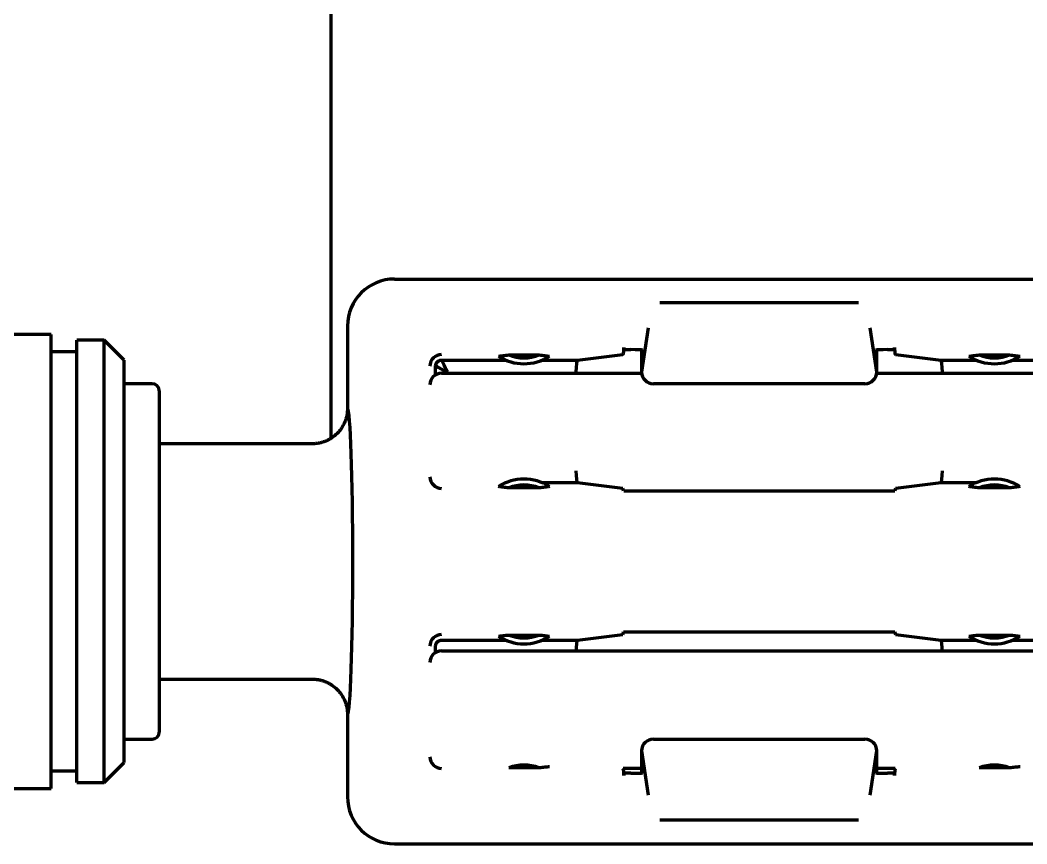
# Model space of a CAD drawing. Header units: inches. Extents: x -2405 to 7588, y 441 to 5654.
# Drawn here: x 7369.86 to 7412.66, y 2345.13 to 2380.13 of the extents above; entities that cross this region are included whole.
import ezdxf

# ---------------------------------------------------------------- set-up
doc = ezdxf.new("R2010")
doc.units = ezdxf.units.IN

msp = doc.modelspace()

# ---------------------------------------------------------------- linework, layer by layer
at = {"linetype": 'Continuous', "lineweight": 70}
for p, q in [((7383.079, 2362.361), (7383.079, 2433.328)), ((7385.778, 2369.128), (7417.33, 2369.128)), ((7397.059, 2368.128), (7397.317, 2368.128)), ((7397.317, 2368.128), (7405.242, 2368.128)), ((7405.242, 2368.128), (7405.5, 2368.128)), ((7383.779, 2367.129), (7383.779, 2363.628)), ((7396.296, 2365.178), (7396.569, 2367.053)), ((7405.989, 2367.053), (7406.263, 2365.178)), ((7371.179, 2366.778), (7360.779, 2366.778)), ((7371.179, 2347.478), (7371.179, 2366.778)), ((7372.279, 2347.728), (7372.279, 2366.528)), ((7373.429, 2366.528), (7372.279, 2366.528)), ((7374.279, 2365.678), (7373.429, 2366.528)), ((7373.429, 2347.728), (7373.429, 2366.528)), ((7395.528, 2366.223), (7395.528, 2366.128)), ((7407.031, 2366.128), (7407.031, 2366.223)), ((7372.279, 2366.028), (7371.179, 2366.028)), ((7390.633, 2365.902), (7391.926, 2365.902)), ((7393.559, 2365.683), (7395.487, 2365.923)), ((7395.528, 2366.128), (7395.526, 2366.128)), ((7395.528, 2366.128), (7395.821, 2366.128)), ((7396.279, 2366.117), (7396.279, 2365.178)), ((7406.279, 2365.178), (7406.279, 2366.117)), ((7406.737, 2366.128), (7407.031, 2366.128)), ((7407.033, 2366.128), (7407.031, 2366.128)), ((7407.072, 2365.923), (7408.999, 2365.683)), ((7410.633, 2365.902), (7411.926, 2365.902)), ((7374.279, 2348.578), (7374.279, 2365.678)), ((7387.524, 2365.058), (7387.524, 2365.428)), ((7387.779, 2365.683), (7390.506, 2365.683)), ((7392.052, 2365.683), (7393.559, 2365.683)), ((7408.999, 2365.683), (7410.506, 2365.683)), ((7387.779, 2365.128), (7396.282, 2365.128)), ((7393.49, 2365.128), (7393.49, 2365.183)), ((7406.276, 2365.128), (7414.779, 2365.128)), ((7409.068, 2365.183), (7409.068, 2365.128)), ((7375.479, 2364.678), (7374.279, 2364.678)), ((7396.794, 2364.678), (7396.781, 2364.678)), ((7397.074, 2364.678), (7396.794, 2364.678)), ((7405.484, 2364.678), (7397.074, 2364.678)), ((7405.764, 2364.678), (7405.484, 2364.678)), ((7405.777, 2364.678), (7405.764, 2364.678)), ((7375.779, 2364.378), (7375.779, 2349.878)), ((7382.278, 2362.128), (7375.779, 2362.128)), ((7391.926, 2360.254), (7390.633, 2360.254)), ((7393.559, 2360.472), (7392.052, 2360.472)), ((7395.487, 2360.233), (7393.559, 2360.472)), ((7408.999, 2360.472), (7407.072, 2360.233)), ((7410.506, 2360.472), (7408.999, 2360.472)), ((7411.926, 2360.254), (7410.633, 2360.254)), ((7395.52, 2360.125), (7407.041, 2360.125)), ((7387.779, 2353.783), (7390.506, 2353.783)), ((7390.633, 2354.002), (7391.926, 2354.002)), ((7392.052, 2353.783), (7393.559, 2353.783)), ((7393.559, 2353.783), (7395.487, 2354.023)), ((7407.04, 2354.13), (7395.519, 2354.13)), ((7407.072, 2354.023), (7408.999, 2353.783)), ((7408.999, 2353.783), (7410.506, 2353.783)), ((7410.633, 2354.002), (7411.926, 2354.002)), ((7387.524, 2353.258), (7387.524, 2353.528)), ((7387.779, 2353.328), (7414.779, 2353.328)), ((7375.779, 2352.128), (7382.278, 2352.128)), ((7383.779, 2350.628), (7383.779, 2347.127)), ((7374.279, 2349.578), (7375.479, 2349.578)), ((7396.781, 2349.578), (7396.794, 2349.578)), ((7396.794, 2349.578), (7397.074, 2349.578)), ((7397.074, 2349.578), (7405.484, 2349.578)), ((7405.484, 2349.578), (7405.764, 2349.578)), ((7405.764, 2349.578), (7405.777, 2349.578)), ((7396.279, 2349.078), (7396.279, 2348.138)), ((7396.569, 2347.203), (7396.296, 2349.078)), ((7406.263, 2349.078), (7405.989, 2347.203)), ((7406.279, 2348.138), (7406.279, 2349.078)), ((7371.179, 2348.228), (7372.279, 2348.228)), ((7373.429, 2347.728), (7374.279, 2348.578)), ((7391.926, 2348.354), (7390.633, 2348.354)), ((7396.28, 2348.328), (7395.494, 2348.328)), ((7407.065, 2348.328), (7406.279, 2348.328)), ((7411.926, 2348.354), (7410.633, 2348.354)), ((7395.526, 2348.128), (7395.528, 2348.128)), ((7395.528, 2348.128), (7395.528, 2348.033)), ((7395.821, 2348.128), (7395.528, 2348.128)), ((7407.031, 2348.128), (7406.737, 2348.128)), ((7407.031, 2348.033), (7407.031, 2348.128)), ((7407.031, 2348.128), (7407.033, 2348.128)), ((7360.779, 2347.478), (7371.179, 2347.478)), ((7372.279, 2347.728), (7373.429, 2347.728)), ((7397.317, 2346.128), (7397.059, 2346.128)), ((7405.242, 2346.128), (7397.317, 2346.128)), ((7405.5, 2346.128), (7405.242, 2346.128)), ((7385.778, 2345.128), (7426.281, 2345.128))]:
    msp.add_line(p, q, dxfattribs=at)
for centre, radius, start, end in [((7387.779, 2365.428), 0.495, 90, 180), ((7391.279, 2367.528), 2, 237.0634, 302.9366), ((7391.279, 2367.528), 1.75, 248.3173, 291.6827), ((7411.279, 2367.528), 2, 237.0635, 302.9365), ((7411.279, 2367.528), 1.75, 248.3179, 291.6822), ((7387.779, 2364.628), 0.5, 90, 180), ((7375.479, 2364.378), 0.3, 0, 90), ((7387.779, 2360.728), 0.495, 180, 270), ((7391.279, 2358.628), 2, 57.0633, 122.9367), ((7411.279, 2358.628), 2, 57.0634, 122.9366), ((7391.279, 2358.628), 1.75, 68.3171, 111.6829), ((7411.279, 2358.628), 1.75, 68.3171, 111.6829), ((7387.779, 2353.528), 0.495, 90, 180), ((7391.279, 2355.628), 2, 237.0634, 302.9361), ((7391.279, 2355.628), 1.75, 248.3177, 291.6823), ((7411.279, 2355.628), 2, 237.0634, 302.9361), ((7411.279, 2355.628), 1.75, 248.3177, 291.6824), ((7387.779, 2352.828), 0.5, 90, 180), ((7375.479, 2349.878), 0.3, 270, 0), ((7387.779, 2348.828), 0.495, 180, 270), ((7391.279, 2346.728), 1.75, 68.3179, 111.682), ((7411.279, 2346.728), 1.75, 68.3178, 111.6821)]:
    msp.add_arc(centre, radius, start, end, dxfattribs=at)
for centre, major_axis, ratio, start_param, end_param in [((7385.781, 2367.127), (-1.416, 1.416), 0.998783, 5.498396, 7.067974), ((7395.486, 2366.223), (0, 0.3), 0.140541, 4.390211, 4.712389), ((7407.073, 2366.223), (0, 0.3), 0.140541, 1.570796, 1.892975), ((7395.486, 2366.223), (0, 0.3), 0.140541, 3.159046, 4.390211), ((7395.821, 2366.11), (-0.5, 0), 0.034921, 3.228859, 4.712389), ((7406.737, 2366.11), (-0.5, 0), 0.034921, 4.712389, 6.195919), ((7407.073, 2366.223), (0, 0.3), 0.140541, 1.892975, 3.124139), ((7393.56, 2365.183), (0, 0.5), 0.140541, 0.017453, 1.570796), ((7408.998, 2365.183), (0, 0.5), 0.140541, 4.712389, 6.265732), ((7396.781, 2365.178), (0.502, 0), 0.996195, 3.141593, 4.712389), ((7405.777, 2365.178), (0.502, 0), 0.996195, 4.712389, 6.283185), ((7383.777, 2357.128), (0, 6.5), 0.034921, 3.149644, 6.275135), ((7393.56, 2360.972), (0, 0.5), 0.140541, 1.570796, 3.124139), ((7408.998, 2360.972), (0, 0.5), 0.140541, 3.159046, 4.712389), ((7395.486, 2359.933), (0, 0.3), 0.140541, 5.412039, 6.265732), ((7407.073, 2359.933), (0, 0.3), 0.140541, 0.017453, 0.867521), ((7393.56, 2353.283), (0, 0.5), 0.140541, 0.017453, 1.570796), ((7395.486, 2354.323), (0, 0.3), 0.140541, 3.159046, 4.01396), ((7407.073, 2354.323), (0, 0.3), 0.140541, 2.269226, 3.124139), ((7408.998, 2353.283), (0, 0.5), 0.140541, 4.712389, 6.265732), ((7396.781, 2349.078), (-0.502, 0), 0.996195, 4.712389, 6.283185), ((7405.777, 2349.078), (-0.502, 0), 0.996195, 3.141593, 4.712389), ((7395.486, 2348.033), (0, 0.3), 0.140541, 5.034567, 6.265732), ((7407.073, 2348.033), (0, 0.3), 0.140541, 0.017453, 1.248618), ((7395.486, 2348.033), (0, 0.3), 0.140541, 4.712389, 5.034567), ((7395.821, 2348.145), (-0.5, 0), 0.034921, 1.570796, 3.054326), ((7406.737, 2348.145), (-0.5, 0), 0.034921, 0.087266, 1.570796), ((7407.073, 2348.033), (0, 0.3), 0.140541, 1.248618, 1.570796), ((7385.781, 2347.129), (-1.416, -1.416), 0.998783, 5.498396, 7.067974)]:
    msp.add_ellipse(centre, major_axis=major_axis, ratio=ratio, start_param=start_param, end_param=end_param, dxfattribs=at)
for points, knots in [([(7390.192, 2365.849), (7390.224, 2365.854), (7390.256, 2365.858), (7390.323, 2365.867), (7390.358, 2365.871), (7390.429, 2365.88), (7390.467, 2365.884), (7390.546, 2365.893), (7390.588, 2365.897), (7390.633, 2365.902)], [0, 0, 0, 0, 0.25, 0.25, 0.5, 0.5, 0.75, 0.75, 1, 1, 1, 1]), ([(7391.926, 2365.902), (7391.971, 2365.897), (7392.013, 2365.893), (7392.092, 2365.884), (7392.129, 2365.88), (7392.201, 2365.871), (7392.236, 2365.867), (7392.303, 2365.858), (7392.335, 2365.854), (7392.367, 2365.849)], [0, 0, 0, 0, 0.25, 0.25, 0.5, 0.5, 0.75, 0.75, 1, 1, 1, 1]), ([(7410.192, 2365.849), (7410.224, 2365.854), (7410.256, 2365.858), (7410.323, 2365.867), (7410.358, 2365.871), (7410.429, 2365.88), (7410.467, 2365.884), (7410.546, 2365.893), (7410.588, 2365.897), (7410.633, 2365.902)], [0, 0, 0, 0, 0.25, 0.25, 0.5, 0.5, 0.75, 0.75, 1, 1, 1, 1]), ([(7411.926, 2365.902), (7411.971, 2365.897), (7412.013, 2365.893), (7412.092, 2365.884), (7412.129, 2365.88), (7412.201, 2365.871), (7412.236, 2365.867), (7412.303, 2365.858), (7412.335, 2365.854), (7412.367, 2365.849)], [0, 0, 0, 0, 0.25, 0.25, 0.5, 0.5, 0.75, 0.75, 1, 1, 1, 1]), ([(7387.524, 2365.428), (7387.524, 2365.444), (7387.526, 2365.461), (7387.531, 2365.486), (7387.533, 2365.494), (7387.538, 2365.511), (7387.544, 2365.527), (7387.552, 2365.542), (7387.56, 2365.558), (7387.565, 2365.565), (7387.579, 2365.586), (7387.591, 2365.6), (7387.609, 2365.618), (7387.616, 2365.623), (7387.63, 2365.634), (7387.644, 2365.644), (7387.659, 2365.652), (7387.674, 2365.66), (7387.682, 2365.663), (7387.706, 2365.672), (7387.722, 2365.677), (7387.747, 2365.681), (7387.755, 2365.682), (7387.771, 2365.683), (7387.779, 2365.683), (7387.786, 2365.683)], [0, 0, 0, 0, 0.125, 0.125, 0.1875, 0.1875, 0.25, 0.3125, 0.3125, 0.375, 0.375, 0.5, 0.5, 0.5625, 0.5625, 0.625, 0.6875, 0.6875, 0.75, 0.75, 0.875, 0.875, 0.9375, 0.9375, 1, 1, 1, 1]), ([(7388.024, 2365.184), (7388.023, 2365.184), (7388.022, 2365.183), (7388.02, 2365.182), (7388.019, 2365.182), (7388.017, 2365.182), (7388.014, 2365.181), (7388.012, 2365.181), (7388.009, 2365.181), (7388.007, 2365.182), (7388.004, 2365.182), (7388, 2365.183), (7387.997, 2365.183), (7387.994, 2365.184), (7387.99, 2365.185), (7387.986, 2365.186), (7387.982, 2365.187), (7387.978, 2365.189), (7387.973, 2365.19), (7387.969, 2365.192), (7387.964, 2365.194), (7387.959, 2365.196), (7387.954, 2365.198), (7387.948, 2365.2), (7387.943, 2365.202), (7387.937, 2365.205), (7387.931, 2365.208), (7387.925, 2365.211), (7387.919, 2365.214), (7387.913, 2365.217), (7387.906, 2365.22), (7387.9, 2365.223), (7387.893, 2365.227), (7387.886, 2365.231), (7387.879, 2365.234), (7387.872, 2365.238), (7387.864, 2365.242), (7387.857, 2365.246), (7387.85, 2365.25), (7387.843, 2365.254), (7387.837, 2365.258), (7387.83, 2365.262), (7387.824, 2365.265), (7387.817, 2365.269), (7387.811, 2365.272), (7387.805, 2365.275), (7387.799, 2365.279), (7387.794, 2365.282), (7387.788, 2365.285), (7387.783, 2365.288), (7387.777, 2365.291), (7387.772, 2365.294), (7387.767, 2365.297), (7387.762, 2365.3), (7387.758, 2365.302), (7387.753, 2365.305), (7387.748, 2365.308), (7387.744, 2365.31), (7387.74, 2365.312), (7387.736, 2365.315), (7387.732, 2365.317), (7387.728, 2365.319), (7387.724, 2365.321), (7387.72, 2365.323), (7387.717, 2365.325), (7387.713, 2365.327), (7387.71, 2365.329), (7387.707, 2365.331), (7387.704, 2365.332), (7387.701, 2365.334), (7387.698, 2365.335), (7387.695, 2365.337), (7387.692, 2365.338), (7387.69, 2365.339), (7387.687, 2365.34), (7387.685, 2365.342), (7387.68, 2365.344), (7387.674, 2365.347), (7387.665, 2365.351), (7387.657, 2365.355), (7387.649, 2365.359), (7387.641, 2365.363), (7387.633, 2365.368), (7387.626, 2365.372), (7387.619, 2365.377), (7387.612, 2365.382), (7387.605, 2365.386), (7387.598, 2365.391), (7387.592, 2365.396), (7387.586, 2365.401), (7387.58, 2365.407), (7387.575, 2365.412), (7387.57, 2365.417), (7387.565, 2365.423), (7387.56, 2365.428), (7387.556, 2365.434), (7387.552, 2365.439), (7387.548, 2365.444), (7387.545, 2365.448), (7387.542, 2365.451), (7387.54, 2365.454), (7387.538, 2365.456), (7387.536, 2365.458), (7387.534, 2365.458), (7387.532, 2365.458), (7387.531, 2365.458), (7387.53, 2365.456), (7387.529, 2365.454), (7387.528, 2365.452), (7387.527, 2365.448), (7387.527, 2365.444), (7387.526, 2365.439), (7387.526, 2365.434), (7387.525, 2365.43), (7387.525, 2365.428)], [0, 0, 0, 0, 0.002036, 0.004206, 0.00654, 0.00906, 0.011784, 0.014727, 0.017899, 0.021311, 0.02497, 0.028881, 0.033049, 0.037478, 0.042173, 0.047135, 0.052366, 0.05787, 0.063648, 0.0697, 0.076029, 0.082636, 0.089522, 0.096687, 0.104132, 0.111858, 0.119866, 0.128156, 0.136729, 0.145585, 0.154725, 0.164149, 0.173857, 0.18385, 0.194128, 0.204691, 0.215337, 0.225817, 0.23613, 0.246276, 0.256256, 0.266069, 0.275716, 0.285196, 0.294509, 0.303656, 0.312637, 0.321451, 0.330098, 0.33858, 0.346895, 0.355044, 0.363027, 0.370843, 0.378494, 0.385979, 0.393297, 0.40045, 0.407437, 0.414259, 0.420915, 0.427406, 0.433731, 0.439891, 0.445886, 0.451716, 0.457381, 0.462881, 0.468217, 0.473389, 0.478397, 0.483241, 0.487921, 0.492439, 0.496793, 0.500985, 0.505015, 0.52063, 0.536288, 0.551989, 0.567735, 0.583524, 0.599359, 0.61524, 0.631167, 0.647141, 0.663162, 0.679232, 0.695351, 0.711519, 0.727737, 0.744006, 0.760326, 0.776698, 0.793123, 0.8096, 0.82613, 0.840343, 0.853806, 0.866544, 0.87859, 0.889981, 0.90076, 0.910979, 0.920699, 0.92999, 0.938932, 0.947617, 0.956141, 0.96461, 0.973129, 0.981802, 0.990729, 1, 1, 1, 1]), ([(7387.779, 2365.683), (7387.779, 2365.683), (7387.78, 2365.682), (7387.78, 2365.681), (7387.78, 2365.68), (7387.781, 2365.679), (7387.782, 2365.677), (7387.782, 2365.676), (7387.783, 2365.674), (7387.784, 2365.672), (7387.785, 2365.67), (7387.786, 2365.667), (7387.787, 2365.665), (7387.789, 2365.662), (7387.79, 2365.659), (7387.791, 2365.656), (7387.793, 2365.652), (7387.795, 2365.648), (7387.796, 2365.645), (7387.798, 2365.641), (7387.8, 2365.636), (7387.802, 2365.632), (7387.804, 2365.627), (7387.806, 2365.622), (7387.809, 2365.617), (7387.811, 2365.612), (7387.814, 2365.607), (7387.816, 2365.601), (7387.819, 2365.595), (7387.822, 2365.589), (7387.824, 2365.583), (7387.827, 2365.577), (7387.83, 2365.57), (7387.834, 2365.564), (7387.837, 2365.557), (7387.84, 2365.55), (7387.844, 2365.542), (7387.847, 2365.535), (7387.851, 2365.527), (7387.855, 2365.518), (7387.86, 2365.507), (7387.867, 2365.494), (7387.874, 2365.48), (7387.881, 2365.465), (7387.888, 2365.45), (7387.895, 2365.435), (7387.903, 2365.419), (7387.912, 2365.402), (7387.92, 2365.384), (7387.929, 2365.367), (7387.938, 2365.348), (7387.948, 2365.329), (7387.958, 2365.31), (7387.968, 2365.29), (7387.979, 2365.269), (7387.989, 2365.248), (7388.001, 2365.227), (7388.012, 2365.205), (7388.02, 2365.191), (7388.024, 2365.184)], [0, 0, 0, 0, 0.035799, 0.047787, 0.059806, 0.071855, 0.083935, 0.096049, 0.108196, 0.120378, 0.132596, 0.144851, 0.157144, 0.169476, 0.181847, 0.19426, 0.206714, 0.219211, 0.231751, 0.244336, 0.256967, 0.269644, 0.282368, 0.295141, 0.307962, 0.320834, 0.333757, 0.346731, 0.359758, 0.372838, 0.385972, 0.399161, 0.412406, 0.425708, 0.439067, 0.452484, 0.46596, 0.479496, 0.493092, 0.506749, 0.52844, 0.550594, 0.573213, 0.596299, 0.619855, 0.643883, 0.668385, 0.693363, 0.718819, 0.744755, 0.771172, 0.798071, 0.825455, 0.853325, 0.881681, 0.910526, 0.93986, 0.969684, 1, 1, 1, 1]), ([(7383.779, 2363.628), (7383.779, 2363.529), (7383.77, 2363.431), (7383.741, 2363.287), (7383.729, 2363.24), (7383.708, 2363.169), (7383.7, 2363.146), (7383.683, 2363.099), (7383.674, 2363.076), (7383.627, 2362.963), (7383.581, 2362.877), (7383.513, 2362.775), (7383.499, 2362.755), (7383.47, 2362.715), (7383.455, 2362.696), (7383.407, 2362.638), (7383.374, 2362.602), (7383.271, 2362.498), (7383.195, 2362.436), (7383.093, 2362.368), (7383.072, 2362.354), (7383.029, 2362.329), (7383.008, 2362.317), (7382.943, 2362.282), (7382.855, 2362.24), (7382.763, 2362.207), (7382.692, 2362.186), (7382.669, 2362.179), (7382.621, 2362.167), (7382.597, 2362.162), (7382.524, 2362.147), (7382.475, 2362.14), (7382.401, 2362.133), (7382.365, 2362.13), (7382.328, 2362.129), (7382.309, 2362.128), (7382.303, 2362.128), (7382.291, 2362.128), (7382.284, 2362.128), (7382.278, 2362.128)], [0, 0, 0, 0, 0.125, 0.125, 0.1875, 0.1875, 0.21875, 0.21875, 0.25, 0.25, 0.375, 0.375, 0.40625, 0.40625, 0.4375, 0.4375, 0.5, 0.5, 0.625, 0.625, 0.65625, 0.65625, 0.6875, 0.6875, 0.75, 0.8125, 0.8125, 0.84375, 0.84375, 0.875, 0.875, 0.9375, 0.9375, 0.96875, 0.984375, 0.984375, 0.992187, 0.992187, 1, 1, 1, 1]), ([(7390.633, 2360.254), (7390.588, 2360.258), (7390.546, 2360.263), (7390.467, 2360.271), (7390.429, 2360.276), (7390.358, 2360.285), (7390.323, 2360.289), (7390.256, 2360.298), (7390.224, 2360.302), (7390.192, 2360.306)], [0, 0, 0, 0, 0.25, 0.25, 0.5, 0.5, 0.75, 0.75, 1, 1, 1, 1]), ([(7392.367, 2360.306), (7392.335, 2360.302), (7392.303, 2360.298), (7392.236, 2360.289), (7392.201, 2360.285), (7392.129, 2360.276), (7392.092, 2360.271), (7392.013, 2360.263), (7391.971, 2360.258), (7391.926, 2360.254)], [0, 0, 0, 0, 0.25, 0.25, 0.5, 0.5, 0.75, 0.75, 1, 1, 1, 1]), ([(7410.633, 2360.254), (7410.588, 2360.258), (7410.546, 2360.263), (7410.467, 2360.271), (7410.429, 2360.276), (7410.358, 2360.285), (7410.323, 2360.289), (7410.256, 2360.298), (7410.224, 2360.302), (7410.192, 2360.306)], [0, 0, 0, 0, 0.25, 0.25, 0.5, 0.5, 0.75, 0.75, 1, 1, 1, 1]), ([(7412.367, 2360.306), (7412.335, 2360.302), (7412.303, 2360.298), (7412.236, 2360.289), (7412.201, 2360.285), (7412.129, 2360.276), (7412.092, 2360.271), (7412.013, 2360.263), (7411.971, 2360.258), (7411.926, 2360.254)], [0, 0, 0, 0, 0.25, 0.25, 0.5, 0.5, 0.75, 0.75, 1, 1, 1, 1]), ([(7387.524, 2353.528), (7387.524, 2353.544), (7387.526, 2353.561), (7387.531, 2353.586), (7387.533, 2353.594), (7387.538, 2353.611), (7387.544, 2353.627), (7387.552, 2353.642), (7387.56, 2353.658), (7387.565, 2353.665), (7387.579, 2353.686), (7387.591, 2353.7), (7387.609, 2353.718), (7387.616, 2353.723), (7387.63, 2353.734), (7387.644, 2353.744), (7387.659, 2353.752), (7387.674, 2353.76), (7387.682, 2353.763), (7387.706, 2353.772), (7387.722, 2353.777), (7387.747, 2353.781), (7387.755, 2353.782), (7387.771, 2353.783), (7387.779, 2353.783), (7387.786, 2353.783)], [0, 0, 0, 0, 0.125, 0.125, 0.1875, 0.1875, 0.25, 0.3125, 0.3125, 0.375, 0.375, 0.5, 0.5, 0.5625, 0.5625, 0.625, 0.6875, 0.6875, 0.75, 0.75, 0.875, 0.875, 0.9375, 0.9375, 1, 1, 1, 1]), ([(7390.192, 2353.949), (7390.224, 2353.954), (7390.256, 2353.958), (7390.323, 2353.967), (7390.358, 2353.971), (7390.43, 2353.98), (7390.467, 2353.984), (7390.546, 2353.993), (7390.588, 2353.997), (7390.633, 2354.002)], [0, 0, 0, 0, 0.25, 0.25, 0.5, 0.5, 0.75, 0.75, 1, 1, 1, 1]), ([(7391.926, 2354.002), (7391.971, 2353.997), (7392.013, 2353.993), (7392.092, 2353.984), (7392.129, 2353.98), (7392.201, 2353.971), (7392.236, 2353.967), (7392.303, 2353.958), (7392.335, 2353.954), (7392.367, 2353.949)], [0, 0, 0, 0, 0.25, 0.25, 0.5, 0.5, 0.75, 0.75, 1, 1, 1, 1]), ([(7410.192, 2353.949), (7410.224, 2353.954), (7410.256, 2353.958), (7410.323, 2353.967), (7410.358, 2353.971), (7410.43, 2353.98), (7410.467, 2353.984), (7410.546, 2353.993), (7410.588, 2353.997), (7410.633, 2354.002)], [0, 0, 0, 0, 0.25, 0.25, 0.5, 0.5, 0.75, 0.75, 1, 1, 1, 1]), ([(7411.926, 2354.002), (7411.971, 2353.997), (7412.013, 2353.993), (7412.092, 2353.984), (7412.129, 2353.98), (7412.201, 2353.971), (7412.236, 2353.967), (7412.303, 2353.958), (7412.335, 2353.954), (7412.367, 2353.949)], [0, 0, 0, 0, 0.25, 0.25, 0.5, 0.5, 0.75, 0.75, 1, 1, 1, 1]), ([(7382.278, 2352.128), (7382.284, 2352.128), (7382.291, 2352.128), (7382.303, 2352.128), (7382.309, 2352.128), (7382.328, 2352.127), (7382.365, 2352.126), (7382.401, 2352.123), (7382.475, 2352.116), (7382.524, 2352.109), (7382.597, 2352.094), (7382.621, 2352.089), (7382.669, 2352.077), (7382.692, 2352.07), (7382.763, 2352.049), (7382.855, 2352.016), (7382.943, 2351.974), (7383.008, 2351.939), (7383.029, 2351.927), (7383.072, 2351.902), (7383.093, 2351.888), (7383.195, 2351.82), (7383.271, 2351.758), (7383.374, 2351.654), (7383.407, 2351.618), (7383.455, 2351.56), (7383.47, 2351.541), (7383.499, 2351.501), (7383.513, 2351.481), (7383.581, 2351.379), (7383.627, 2351.293), (7383.674, 2351.18), (7383.683, 2351.157), (7383.7, 2351.11), (7383.708, 2351.087), (7383.729, 2351.016), (7383.741, 2350.968), (7383.77, 2350.825), (7383.779, 2350.727), (7383.779, 2350.628)], [0, 0, 0, 0, 0.007813, 0.007813, 0.015625, 0.015625, 0.03125, 0.0625, 0.0625, 0.125, 0.125, 0.15625, 0.15625, 0.1875, 0.1875, 0.25, 0.3125, 0.3125, 0.34375, 0.34375, 0.375, 0.375, 0.5, 0.5, 0.5625, 0.5625, 0.59375, 0.59375, 0.625, 0.625, 0.75, 0.75, 0.78125, 0.78125, 0.8125, 0.8125, 0.875, 0.875, 1, 1, 1, 1]), ([(7392.367, 2348.406), (7392.335, 2348.402), (7392.303, 2348.398), (7392.236, 2348.389), (7392.201, 2348.385), (7392.129, 2348.376), (7392.092, 2348.371), (7392.013, 2348.363), (7391.971, 2348.358), (7391.926, 2348.354)], [0, 0, 0, 0, 0.25, 0.25, 0.5, 0.5, 0.75, 0.75, 1, 1, 1, 1]), ([(7412.367, 2348.406), (7412.335, 2348.402), (7412.303, 2348.398), (7412.236, 2348.389), (7412.201, 2348.385), (7412.129, 2348.376), (7412.092, 2348.371), (7412.013, 2348.363), (7411.971, 2348.358), (7411.926, 2348.354)], [0, 0, 0, 0, 0.25, 0.25, 0.5, 0.5, 0.75, 0.75, 1, 1, 1, 1])]:
    msp.add_open_spline(points, degree=3, knots=knots, dxfattribs=at)
for points in [[(7412.052, 2365.683), (7414.779, 2365.683)], [(7412.052, 2353.783), (7414.779, 2353.783)]]:
    msp.add_open_spline(points, degree=1, dxfattribs=at)

doc.saveas('drawing.dxf')
